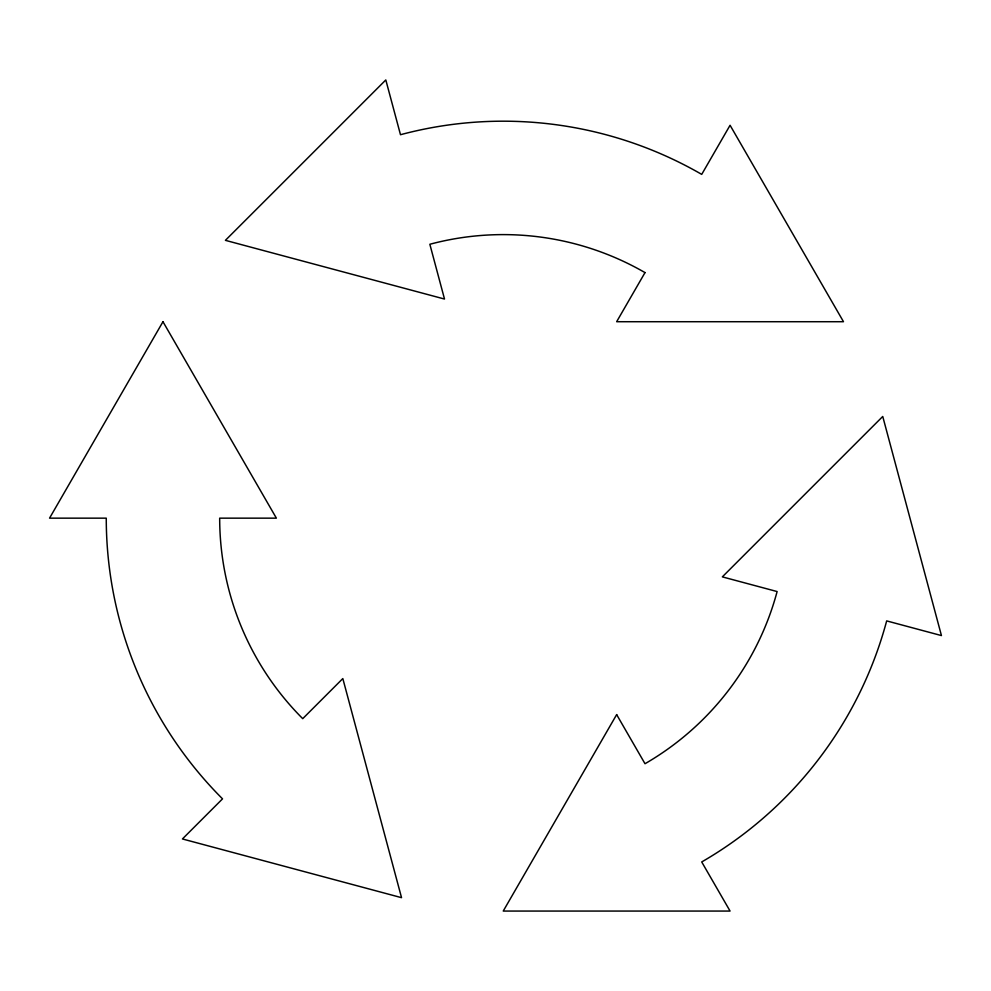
<?xml version="1.0" encoding="UTF-8"?>
<svg xmlns="http://www.w3.org/2000/svg" width="991" height="991" viewBox="0 0 991 991"><rect width="100%" height="100%" fill="white"/><g stroke="black" fill="none" stroke-linecap="round" stroke-linejoin="round"><path stroke-width="1.49" d="M162.97 321.716L49.55 518.157L106.26 518.157A396.97 396.97 0 0 0 222.529 798.857L182.431 838.956L401.541 897.673L342.824 678.562L302.726 718.661A283.55 283.55 0 0 1 219.68 518.157L276.39 518.157L162.97 321.716M645.005 272.599L616.65 321.716L843.49 321.716L730.07 125.262L701.715 174.379A396.97 396.97 0 0 0 400.488 134.714L385.809 79.937L225.403 240.342L444.513 299.047L429.846 244.269A283.55 283.55 0 0 1 645.005 272.599M616.65 714.61L503.23 911.063L730.07 911.063L701.715 861.947A396.97 396.97 0 0 0 886.672 620.899L941.45 635.578L882.746 416.468L722.34 576.873L777.117 591.553A283.55 283.55 0 0 1 645.005 763.727L616.65 714.61"/></g></svg>
